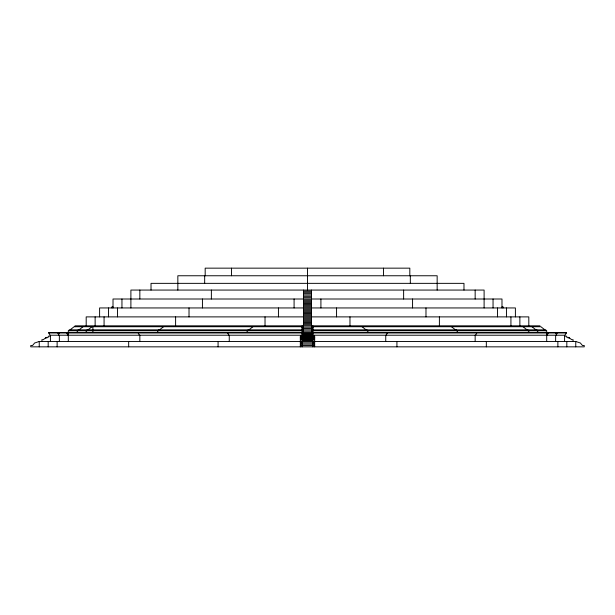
<?xml version="1.0" encoding="UTF-8"?>
<svg xmlns="http://www.w3.org/2000/svg" width="615" height="615" viewBox="0 0 615 615"><rect width="100%" height="100%" fill="white"/><g stroke="black" fill="none" stroke-linecap="round" stroke-linejoin="round"><path stroke-width="0.92" d="M386.189 335.221L387.527 332.538M475.61 335.221L476.948 332.538M547.142 335.221L548.48 332.538M556.083 335.221L557.428 332.538M566.369 332.984L565.024 335.221L49.976 335.221L48.631 332.538L566.369 332.538L566.369 332.984L312.866 332.984M70.095 329.855L74.115 326.726L302.134 326.726M79.035 329.855L83.063 326.726M87.976 329.855L92.004 326.726M159.516 329.855L163.536 326.726M248.929 329.855L252.957 326.726M39.245 341.479L34.632 342.993L32.541 345.499L30.75 345.499L30.75 346.845L584.25 346.845L584.25 345.499L582.459 345.499L580.368 342.993L575.755 341.479L39.245 341.479L39.245 346.845M303.479 291.179L311.521 291.179M303.479 292.302L311.521 292.302M303.479 293.639L311.521 293.639M303.479 294.985L311.521 294.985M303.479 296.322L311.521 296.322M303.479 297.668L311.521 297.668M303.479 300.12L311.521 300.12M303.479 301.242L311.521 301.242M303.479 302.357L311.521 302.357M303.479 303.479L311.521 303.479M303.479 304.594L311.521 304.594M303.479 305.709L311.521 305.709M113.014 306.831L111.899 306.831L111.899 307.946M303.479 306.831L311.521 306.831M501.986 306.831L503.101 306.831L503.101 307.946M303.479 309.068L311.521 309.068M303.479 310.183L311.521 310.183M303.479 311.298L311.521 311.298M303.479 312.42L311.521 312.42M303.479 313.535L311.521 313.535M303.479 314.657L311.521 314.657M303.479 315.772L311.521 315.772M303.479 318.009L311.521 318.009M303.479 319.124L311.521 319.124M303.479 320.246L311.521 320.246M303.479 321.361L311.521 321.361M303.479 322.475L311.521 322.475M303.479 323.598L311.521 323.598M303.479 324.712L311.521 324.712M539.985 325.827L75.015 325.827L75.015 326.726M312.866 326.726L540.885 326.726L544.905 329.855M302.134 327.172L312.866 327.172M302.134 327.326L303.479 327.326M311.521 327.326L312.866 327.326M302.134 327.841L303.479 327.841M311.521 327.841L312.866 327.841M303.479 328.51L311.521 328.51M302.134 328.687L303.479 328.687M311.521 328.687L312.866 328.687M302.134 329.825L303.479 329.825M311.521 329.825L312.866 329.825M302.134 329.855L69.203 329.855L69.203 330.747M303.479 329.855L311.521 329.855M312.866 329.855L545.797 329.855L545.797 330.747M302.134 330.747L68.303 330.747L68.303 341.479M312.866 330.747L546.697 330.747L546.697 341.479M302.134 331.193L312.866 331.193M48.631 332.984L302.134 332.984M302.134 333.43L312.866 333.43M302.134 334.322L312.866 334.322M50.422 336.113L48.631 336.113L48.631 337.005L46.217 337.497L43.265 339.688L41.928 339.688L41.928 341.479M564.578 336.113L566.369 336.113L566.369 337.005L568.783 337.497L571.735 339.688L573.072 339.688L573.072 341.479M300.343 337.005L314.657 337.005M300.343 337.143L302.134 337.143M312.866 337.143L314.657 337.143M300.343 337.497L302.134 337.497M312.866 337.497L314.657 337.497M45.41 337.904L47.017 337.904M302.134 337.904L312.866 337.904M567.983 337.904L569.59 337.904M300.343 338.05L302.134 338.05M312.866 338.05L314.657 338.05M300.343 338.788L314.657 338.788M300.343 339.688L314.657 339.688M302.134 340.587L312.866 340.587M300.343 341.632L302.134 341.632M312.866 341.632L314.657 341.632M300.343 342.148L302.134 342.148M312.866 342.148L314.657 342.148M302.134 342.824L312.866 342.824M300.343 342.993L302.134 342.993M312.866 342.993L314.657 342.993M300.343 344.131L314.657 344.131M300.343 345.499L314.657 345.499M531.937 326.726L535.965 329.855M522.996 326.726L527.024 329.855M451.464 326.726L455.484 329.855M362.043 326.726L366.071 329.855M228.811 335.221L227.473 332.538M139.39 335.221L138.052 332.538M67.858 335.221L66.52 332.538M58.917 335.221L57.572 332.538M575.755 341.479L575.755 346.845M566.815 341.479L566.815 346.845M564.578 335.221L564.578 341.479M557.874 341.479L557.874 346.845M555.637 332.538L555.637 333.43M555.637 335.221L555.637 341.479M537.756 330.747L537.756 332.538M536.857 329.855L536.857 330.747M528.808 325.827L528.808 316.886L86.192 316.886L86.192 325.827M528.808 330.747L528.808 332.538M527.916 329.855L527.916 330.747M519.867 316.886L519.867 325.827M515.401 316.886L515.401 307.946L99.599 307.946L99.599 316.886M510.927 316.886L510.927 325.827M506.452 307.946L506.452 316.886M501.986 307.946L501.986 299.005L113.014 299.005L113.014 307.946M497.512 307.946L497.512 316.886M493.046 299.005L493.046 307.946M486.334 341.479L486.334 346.845M484.105 307.946L484.105 290.065L130.895 290.065L130.895 307.946M475.157 290.065L475.157 299.005M475.157 335.221L475.157 341.479M463.979 290.065L463.979 283.354L151.021 283.354L151.021 290.065M457.276 330.747L457.276 332.538M456.384 329.855L456.384 330.747M439.394 316.886L439.394 325.827M437.157 290.065L437.157 275.758L177.843 275.758L177.843 290.065M425.98 307.946L425.98 316.886M412.565 299.005L412.565 307.946M410.328 275.758L410.328 283.354M409.821 275.758L409.821 268.155L205.179 268.155L205.179 275.758M403.625 290.065L403.625 299.005M396.921 341.479L396.921 346.845M385.743 335.221L385.743 341.479M383.506 268.155L383.506 275.758M367.855 330.747L367.855 332.538M366.963 329.855L366.963 330.747M349.973 316.886L349.973 325.827M336.559 307.946L336.559 316.886M320.915 299.005L320.915 307.946M314.657 346.845L314.657 336.113L300.343 336.113L300.343 346.845M312.866 325.827L312.866 346.845M311.521 290.065L311.521 332.538M307.5 268.155L307.5 290.065M303.479 290.065L303.479 332.538M302.134 325.827L302.134 346.845M294.085 299.005L294.085 307.946M278.441 307.946L278.441 316.886M265.027 316.886L265.027 325.827M248.037 329.855L248.037 330.747M247.145 330.747L247.145 332.538M231.494 268.155L231.494 275.758M229.257 335.221L229.257 341.479M218.079 341.479L218.079 346.845M211.375 290.065L211.375 299.005M204.672 275.758L204.672 283.354M202.435 299.005L202.435 307.946M189.02 307.946L189.02 316.886M175.606 316.886L175.606 325.827M158.616 329.855L158.616 330.747M157.724 330.747L157.724 332.538M139.843 290.065L139.843 299.005M139.843 335.221L139.843 341.479M128.666 341.479L128.666 346.845M121.954 299.005L121.954 307.946M117.488 307.946L117.488 316.886M108.547 307.946L108.547 316.886M104.073 316.886L104.073 325.827M95.133 316.886L95.133 325.827M92.896 326.726L92.896 332.538M87.084 329.855L87.084 330.747M86.192 330.747L86.192 332.538M78.143 329.855L78.143 330.747M77.244 330.747L77.244 332.538M59.363 332.538L59.363 333.43M59.363 335.221L59.363 341.479M57.126 341.479L57.126 346.845M50.422 335.221L50.422 341.479M48.185 341.479L48.185 346.845"/></g></svg>
